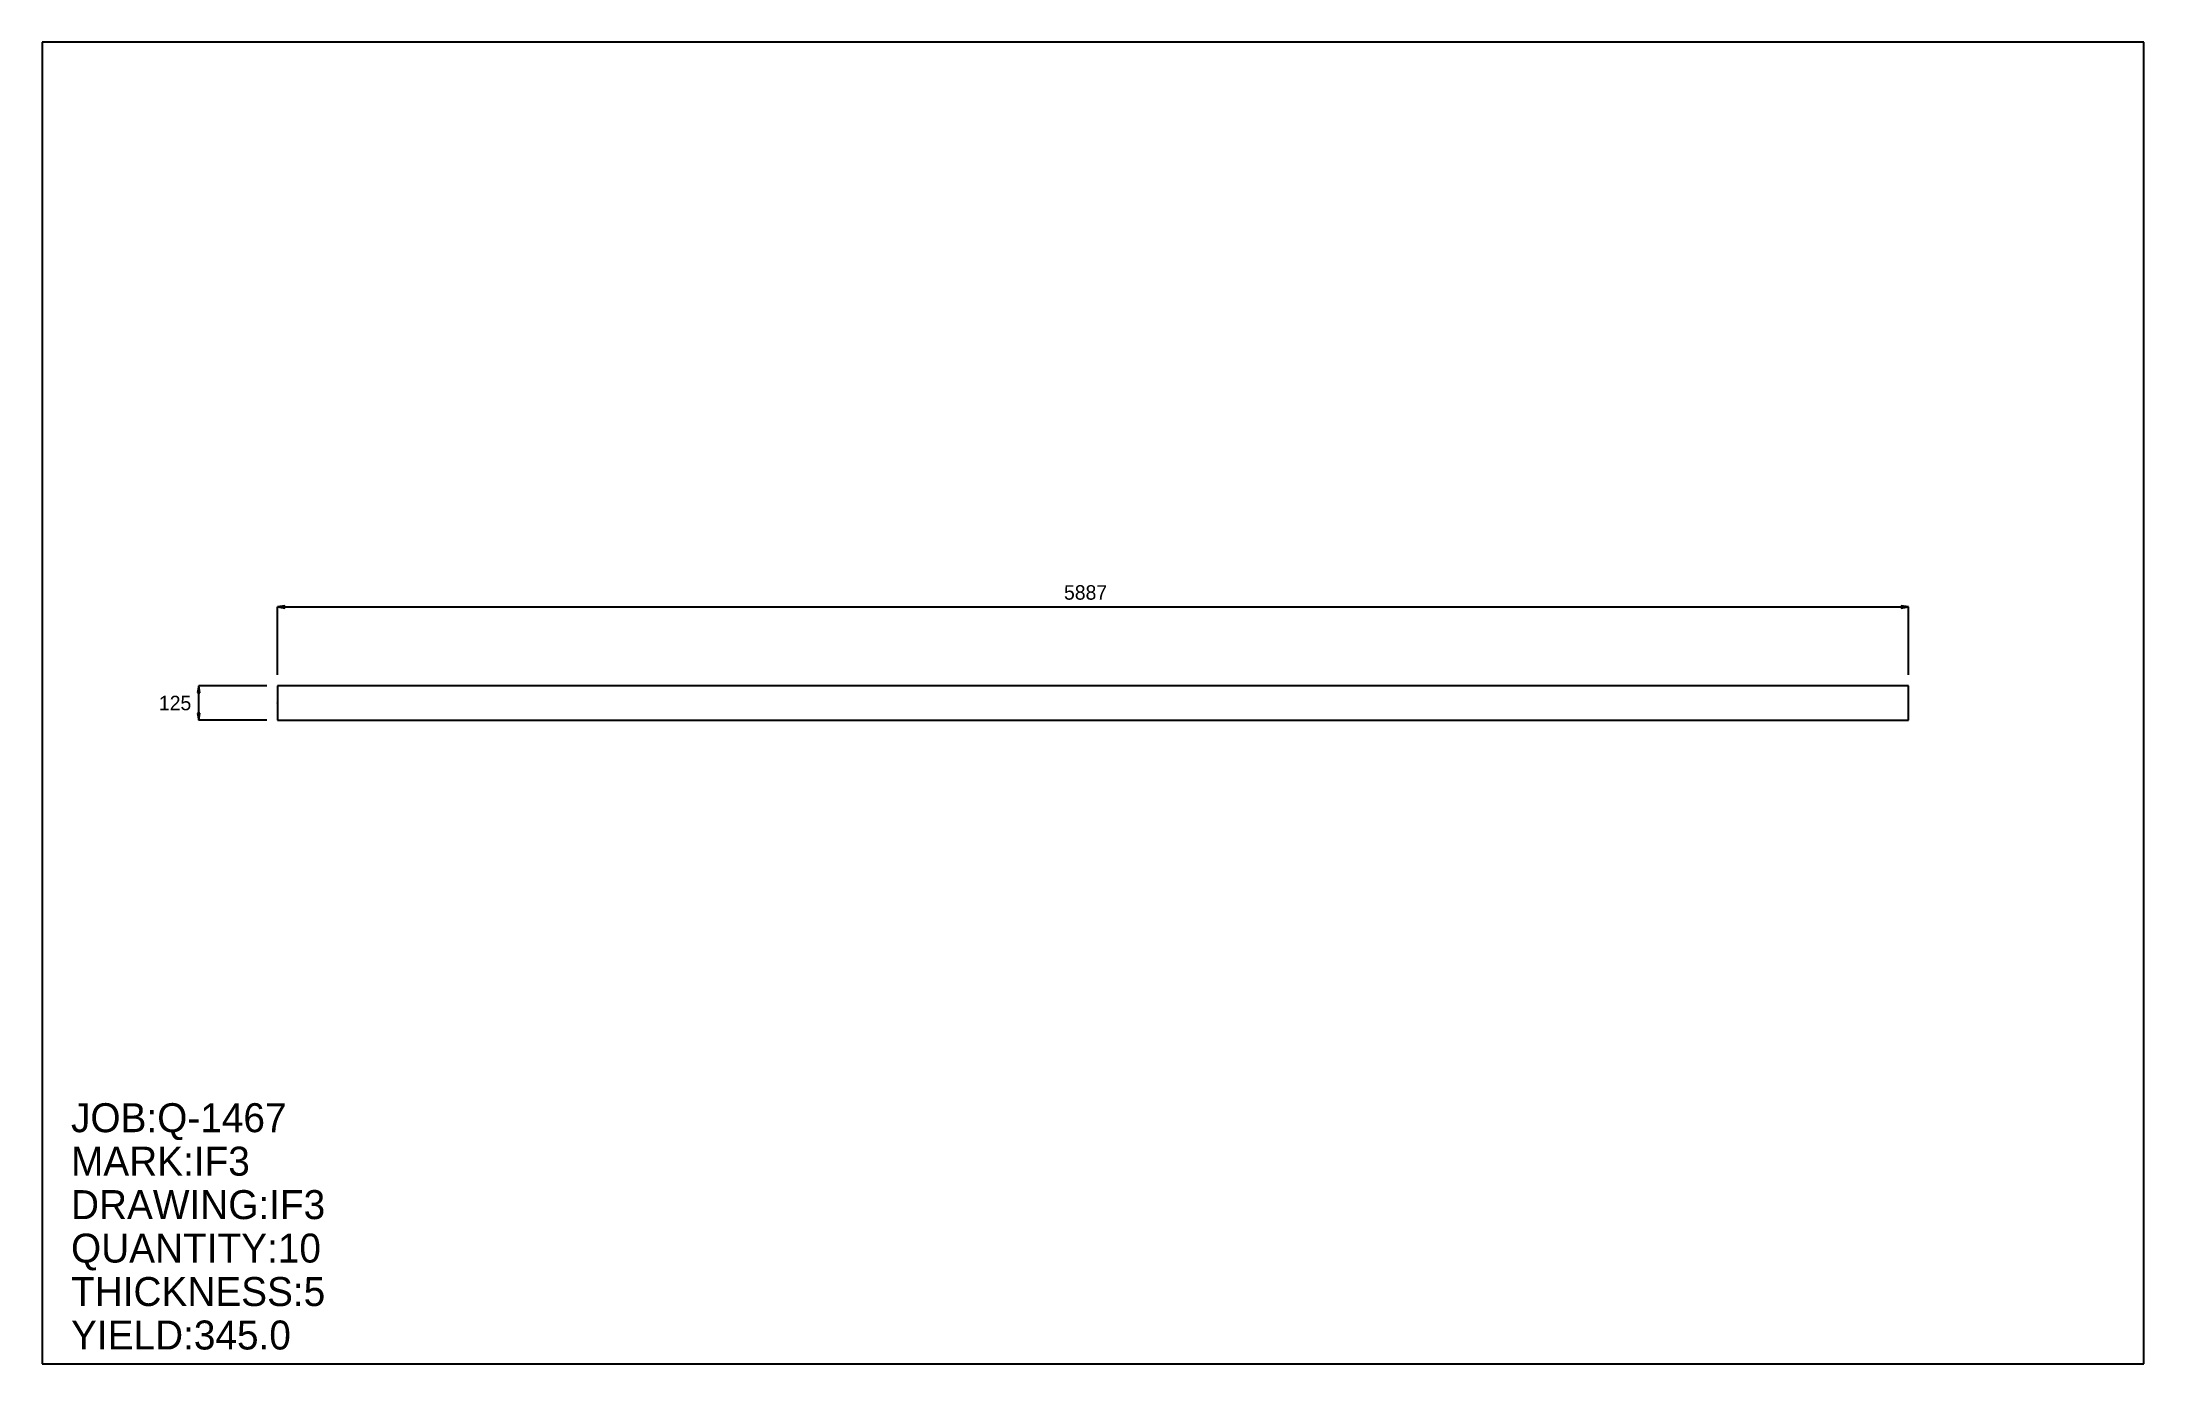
# Model space of a CAD drawing. Extents: x 0 to 7588, y 0 to 4775.
import ezdxf

# ---------------------------------------------------------------- set-up
doc = ezdxf.new("R2010")
doc.units = 0
doc.header["$LTSCALE"] = 0.125
for name, color, linetype in [('2', 7, 'CONTINUOUS'), ('3', 1, 'CONTINUOUS'), ('5', 7, 'CONTINUOUS'), ('6', 6, 'CONTINUOUS')]:
    doc.layers.add(name, color=color, linetype=linetype)

# ---------------------------------------------------------------- blocks, each defined once
blk = doc.blocks.new('ARROW')
at = {"layer": '2', "linetype": 'CONTINUOUS'}
for p, q in [((0, 0), (-1, 0.166667)), ((-1, 0.166667), (-1, -0.166667)), ((-1, -0.166667), (0, 0))]:
    blk.add_line(p, q, dxfattribs=at)
blk = doc.blocks.new('PLATE')
at = {"layer": '3', "linetype": 'CONTINUOUS'}
for p, q in [((0, 0), (0, -125)), ((5887.0669, 0), (0, 0)), ((5887.0669, -125), (5887.0669, 0)), ((0, -125), (5887.0669, -125))]:
    blk.add_line(p, q, dxfattribs=at)
at = {"layer": '5', "linetype": 'CONTINUOUS'}
for p, q in [((-0.1, -62.5), (0.1, -62.5)), ((0, -62.599998), (0, -62.400002))]:
    blk.add_line(p, q, dxfattribs=at)
blk.add_circle((0, -62.5), 0.1, dxfattribs=at)
at = {"layer": '6', "linetype": 'CONTINUOUS'}
for p, q in [((0, 39.247112), (0, 284.54156)), ((0, 284.49158), (5887.0669, 284.49158)), ((5887.0669, 39.247112), (5887.0669, 284.54156)), ((-39.247105, 0.000003), (-284.54156, 0.000021)), ((-284.49158, -124.99998), (-284.49158, 0.000021)), ((-39.247112, -125), (-284.54156, -124.99998))]:
    blk.add_line(p, q, dxfattribs=at)
at = {"layer": '6', "xscale": 26.164742, "yscale": 26.164742, "zscale": 26.164742}
for p, rotation in [((0, 284.49158), 180), ((-284.49158, 0.000021), 90), ((-284.49158, -124.99998), 270)]:
    blk.add_blockref('ARROW', p, dxfattribs=dict(at, rotation=rotation))
blk.add_blockref('ARROW', (5887.0669, 284.49158), dxfattribs=at)
at = {"layer": '5'}
blk.add_text('ZERO', height=0.015, dxfattribs=at).set_placement((0, -62.5))
at = {"layer": '6'}
for s, p in [('5887', (2838.8745, 310.65631)), ('125', (-428.39764, -88.664719))]:
    blk.add_text(s, height=52.329, dxfattribs=at).set_placement(p)

msp = doc.modelspace()

# ---------------------------------------------------------------- linework, layer by layer
at = {"layer": '5', "linetype": 'CONTINUOUS'}
for p, q in [((7587.7759, 4775.0654), (0, 4775.0654)), ((0, 4775.0654), (0, 0)), ((7587.7759, 0), (7587.7759, 4775.0654)), ((0, 0), (7587.7759, 0))]:
    msp.add_line(p, q, dxfattribs=at)

# ---------------------------------------------------------------- block references
at = {"layer": '2'}
msp.add_blockref('PLATE', (850.35449, 2450.0327), dxfattribs=at)

# ---------------------------------------------------------------- texts
at = {"layer": '5'}
for s, p in [('JOB:Q-1467', (104.65897, 837.27179)), ('MARK:IF3', (104.65897, 680.28333)), ('DRAWING:IF3', (104.65897, 523.29486)), ('QUANTITY:10', (104.65897, 366.3064)), ('THICKNESS:5', (104.65897, 209.31793)), ('YIELD:345.0', (104.65897, 52.329483))]:
    msp.add_text(s, height=104.659, dxfattribs=at).set_placement(p)

doc.saveas('drawing.dxf')
